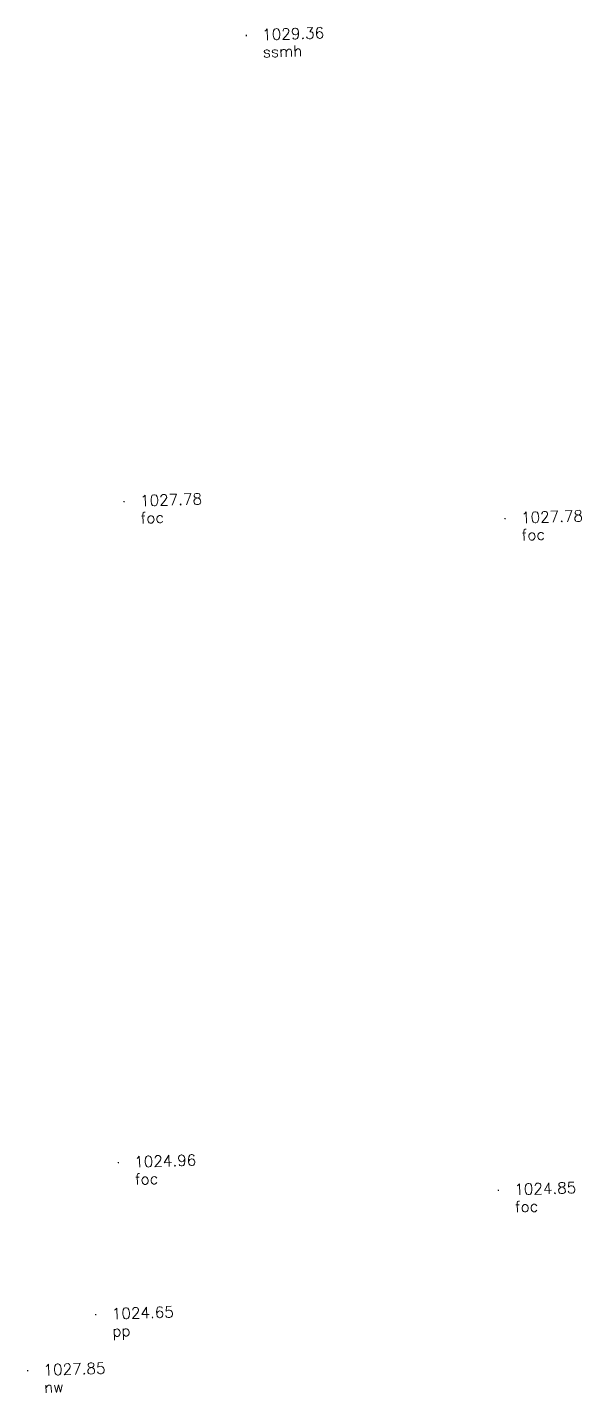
# Model space of a CAD drawing. Extents: x 1086 to 1385, y 787 to 1056.
# Drawn here: x 1305.2 to 1345.1, y 957.8 to 1056.1 of the extents above; entities that cross this region are included whole.
import ezdxf

# ---------------------------------------------------------------- set-up
doc = ezdxf.new("R2010")
doc.units = 0
doc.header["$LTSCALE"] = 20
doc.header["$MEASUREMENT"] = 0
doc.header["$PDMODE"] = 2
doc.header["$PDSIZE"] = 0.025
doc.layers.get('0').update_dxf_attribs({"linetype": 'CONTINUOUS'})
for name, color, linetype in [('DESC', 2, 'CONTINUOUS'), ('ELEV', 6, 'CONTINUOUS'), ('PTS', 2, 'CONTINUOUS')]:
    doc.layers.add(name, color=color, linetype=linetype)
doc.styles.add('S6', font='SIMPLEX', dxfattribs={"height": 0.083333})

# ---------------------------------------------------------------- blocks, each defined once
blk = doc.blocks.new('POINT')
blk.add_point((0, 0))
at = {"layer": 'DESC', "style": 'S6'}
blk.add_attdef('DESC', (0.119, -0.17), '', height=0.0833, dxfattribs=at)
at = {"layer": 'ELEV', "style": 'S6'}
blk.add_attdef('ELEV', (0.119, -0.04), '', height=0.0833, dxfattribs=at)

msp = doc.modelspace()

# ---------------------------------------------------------------- block references
at = {"layer": 'PTS'}
ref = msp.add_blockref('POINT', (1320.948, 1055.506), dxfattribs=dict(at, xscale=9.6, yscale=9.6, zscale=9.6, rotation=1.78283024572904))
ref.add_attrib('ELEV', '1029.36', (1322.103, 1055.155), dxfattribs={"layer": 'ELEV', "height": 0.8, "rotation": 1.78283, "style": 'S6'})
ref.add_attrib('DESC', 'ssmh', (1322.141, 1053.913), dxfattribs={"layer": 'DESC', "height": 0.8, "rotation": 1.78283, "style": 'S6'})
ref = msp.add_blockref('POINT', (1312.162, 1021.954), dxfattribs=dict(at, xscale=9.6, yscale=9.6, zscale=9.6, rotation=1.78283024572904))
ref.add_attrib('ELEV', '1027.78', (1313.317, 1021.602), dxfattribs={"layer": 'ELEV', "height": 0.8, "rotation": 1.78283, "style": 'S6'})
ref.add_attrib('DESC', 'foc', (1313.355, 1020.36), dxfattribs={"layer": 'DESC', "height": 0.8, "rotation": 1.78283, "style": 'S6'})
ref = msp.add_blockref('POINT', (1339.563, 1020.732), dxfattribs=dict(at, xscale=9.6, yscale=9.6, zscale=9.6, rotation=1.78283024572904))
ref.add_attrib('ELEV', '1027.78', (1340.718, 1020.381), dxfattribs={"layer": 'ELEV', "height": 0.8, "rotation": 1.78283, "style": 'S6'})
ref.add_attrib('DESC', 'foc', (1340.757, 1019.139), dxfattribs={"layer": 'DESC', "height": 0.8, "rotation": 1.78283, "style": 'S6'})
ref = msp.add_blockref('POINT', (1311.744, 974.353), dxfattribs=dict(at, xscale=9.6, yscale=9.6, zscale=9.6, rotation=1.78283024572904))
ref.add_attrib('ELEV', '1024.96', (1312.899, 974.002), dxfattribs={"layer": 'ELEV', "height": 0.8, "rotation": 1.78283, "style": 'S6'})
ref.add_attrib('DESC', 'foc', (1312.938, 972.76), dxfattribs={"layer": 'DESC', "height": 0.8, "rotation": 1.78283, "style": 'S6'})
ref = msp.add_blockref('POINT', (1339.077, 972.366), dxfattribs=dict(at, xscale=9.6, yscale=9.6, zscale=9.6, rotation=1.78283024572904))
ref.add_attrib('ELEV', '1024.85', (1340.232, 972.015), dxfattribs={"layer": 'ELEV', "height": 0.8, "rotation": 1.78283, "style": 'S6'})
ref.add_attrib('DESC', 'foc', (1340.27, 970.773), dxfattribs={"layer": 'DESC', "height": 0.8, "rotation": 1.78283, "style": 'S6'})
ref = msp.add_blockref('POINT', (1310.132, 963.421), dxfattribs=dict(at, xscale=9.6, yscale=9.6, zscale=9.6, rotation=1.78283024572904))
ref.add_attrib('ELEV', '1024.65', (1311.287, 963.07), dxfattribs={"layer": 'ELEV', "height": 0.8, "rotation": 1.78283, "style": 'S6'})
ref.add_attrib('DESC', 'pp', (1311.325, 961.828), dxfattribs={"layer": 'DESC', "height": 0.8, "rotation": 1.78283, "style": 'S6'})
ref = msp.add_blockref('POINT', (1305.221, 959.375), dxfattribs=dict(at, xscale=9.6, yscale=9.6, zscale=9.6, rotation=1.78283024572904))
ref.add_attrib('ELEV', '1027.85', (1306.376, 959.023), dxfattribs={"layer": 'ELEV', "height": 0.8, "rotation": 1.78283, "style": 'S6'})
ref.add_attrib('DESC', 'nw', (1306.415, 957.781), dxfattribs={"layer": 'DESC', "height": 0.8, "rotation": 1.78283, "style": 'S6'})

doc.saveas('drawing.dxf')
